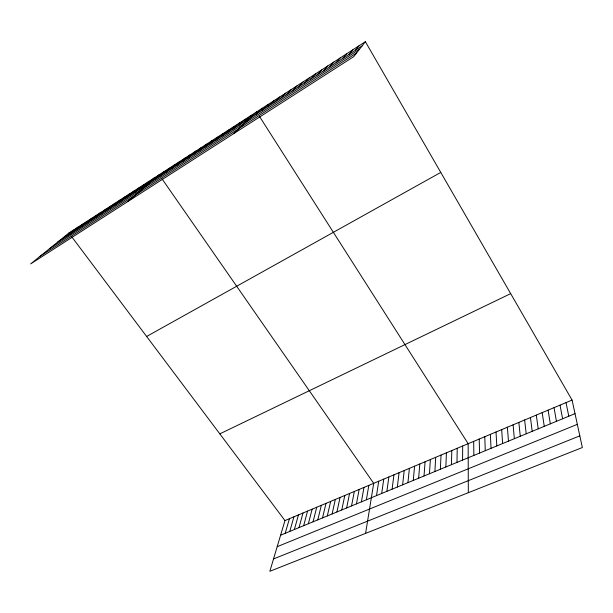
<?xml version="1.0" encoding="UTF-8"?>
<svg xmlns="http://www.w3.org/2000/svg" width="613" height="613" viewBox="0 0 613 613"><rect width="100%" height="100%" fill="white"/><g stroke="black" fill="none" stroke-linecap="round" stroke-linejoin="round"><path stroke-width="0.92" d="M462.577 460.079L462.677 445.988M456.976 462.386L457.221 448.279M451.413 464.685L451.796 450.555M445.873 466.976L446.394 452.823M440.364 469.244L441.031 455.076M434.885 471.512L435.69 457.313M429.437 473.757L430.372 459.543M424.02 475.995L425.085 461.765M418.625 478.224L419.828 463.972M413.262 480.439L414.595 466.171M407.929 482.638L409.392 468.355M402.626 484.829L404.22 470.523M397.347 487.013L399.063 472.684M392.098 489.182L393.944 474.837M386.872 491.335L388.841 476.975M381.677 493.48L383.769 479.105M376.505 495.618L378.719 481.228M365.586 533.379L373.7 483.335L162.062 178.935M366.367 499.802L368.827 485.381M361.402 501.855L363.969 487.419M356.459 503.894L359.141 489.442M351.54 505.924L354.337 491.457M346.644 507.947L349.556 493.465M341.778 509.955L344.797 495.465M336.928 511.962L340.062 497.45M332.108 513.947L335.349 499.426M327.311 515.931L330.652 501.396M322.538 517.901L325.986 503.357M317.787 519.862L321.342 505.304M313.059 521.816L316.722 507.25M308.354 523.755L312.117 509.181M303.673 525.693L307.542 511.104M299.014 527.617L302.983 513.012M294.378 529.532L298.447 514.92M289.765 531.433L293.934 516.813M285.175 533.333L289.443 518.698M572.075 400.074L284.968 520.575L269.85 571.301L582.35 447.528L572.075 400.074L365.379 41.699L68.901 233.024L30.65 263.904L353.747 56.634L365.379 41.699M355.517 50.159L359.003 45.814M348.989 54.365L352.667 49.906M342.506 58.542L346.376 53.967M336.062 62.695L340.123 58.005M329.664 66.817L333.909 62.013M323.304 70.909L327.733 65.997M316.99 74.978L321.595 69.959M310.714 79.023L315.503 73.889M304.477 83.039L309.442 77.797M298.286 87.031L303.42 81.682M292.133 90.992L297.443 85.544M286.018 94.931L291.497 89.383M279.942 98.846L285.589 93.191M273.904 102.731L279.712 96.984M267.912 106.601L273.881 100.747M261.95 110.44L268.08 104.486M256.027 114.256L262.318 108.21M233.898 133.519L256.586 111.903L257.544 113.405M244.296 121.811L250.893 115.581M238.488 125.558L245.238 119.228M232.71 129.274L239.614 122.861M226.971 132.975L234.02 126.47M221.27 136.645L228.465 130.056M215.6 140.293L222.94 133.619M209.968 143.925L217.454 137.159M204.374 147.534L211.998 140.683M198.811 151.112L206.573 144.178M193.279 154.675L201.179 147.664M187.785 158.215L195.815 151.12M182.322 161.74L190.49 154.56M176.896 165.234L185.195 157.978M171.502 168.713L179.923 161.372M166.138 172.169L174.69 164.751M160.805 175.602L169.487 168.115M155.503 179.011L164.315 171.448M127.849 201.547L159.165 174.774L160.131 176.161M145.128 185.701L154.177 177.992M140.04 188.973L149.212 181.195M134.99 192.229L144.277 184.383M129.971 195.463L139.366 187.547M124.975 198.681L134.485 190.697M120.01 201.884L129.627 193.831M115.068 205.064L124.799 196.949M110.164 208.228L120.002 200.045M105.283 211.37L115.229 203.125M100.425 214.496L110.478 206.19M90.801 220.695L101.061 212.267M95.597 217.607L105.758 209.232M86.027 223.776L96.394 215.278M81.284 226.833L91.751 218.274M71.874 232.894L82.533 224.22M76.564 229.867L87.13 221.255M67.208 235.898L77.966 227.17M62.564 238.886L73.422 230.105M57.951 241.859L362.091 45.921M49.331 248.824L359.479 49.278M40.052 256.311L356.643 52.917M146.63 336.468L440.77 172.414M219.814 433.866L510.683 293.635M280.608 535.218L575.009 413.652M277.191 546.681L577.331 424.342M273.536 558.941L579.821 435.851M68.901 233.024L70.005 234.488M71.66 236.695L284.968 520.575M259.468 116.416L468.156 443.689L468.324 492.691M566.029 402.611L568.787 416.219M560.014 405.139L562.604 418.771M554.037 407.645L556.451 421.315M548.091 410.143L550.336 423.836M542.176 412.626L544.26 426.349M536.298 415.093L538.206 428.847M530.444 417.545L532.199 431.33M524.628 419.989L526.215 433.797M518.843 422.418L520.268 436.257M513.089 424.832L514.353 438.693M507.372 427.23L508.476 441.122M501.679 429.621L502.629 443.536M496.017 431.996L496.814 445.942M490.385 434.356L491.028 448.325M484.783 436.709L485.274 450.701M479.213 439.046L479.55 453.068M473.673 441.375L473.864 455.413"/></g></svg>
